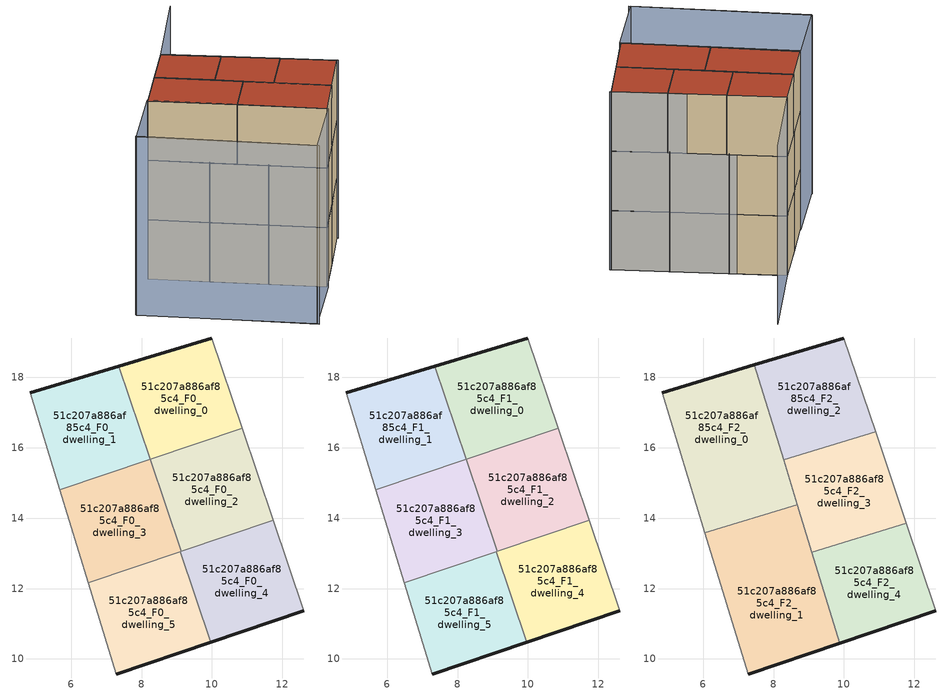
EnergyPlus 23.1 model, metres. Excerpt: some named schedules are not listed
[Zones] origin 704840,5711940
51c207a886af85c4_F0_dwelling_0
 floor ground (EU_floor_Construction): 10.86,16.55 10,19.12 7.36,18.32 8.25,15.67 z0
 wall outside (EU_wall_Construction): 7.36,18.32 10,19.12 z0:3
 wall adiabatic (EU_wall_Construction): 10,19.12 10.86,16.55 z0:3
 wall to 51c207a886af85c4_F0_dwelling_1 (EU_wall_Construction): 8.25,15.67 7.36,18.32 z0:3
 wall to 51c207a886af85c4_F0_dwelling_2 (EU_wall_Construction): 10.86,16.55 8.25,15.67 z0:3
51c207a886af85c4_F0_dwelling_1
 floor ground (EU_floor_Construction): 8.25,15.67 7.36,18.32 4.84,17.56 5.68,14.8 z0
 wall outside (EU_wall_Construction): 4.84,17.56 7.36,18.32 z0:3
 wall adiabatic (EU_wall_Construction): 5.68,14.8 4.84,17.56 z0:3
 wall to 51c207a886af85c4_F0_dwelling_3 (EU_wall_Construction): 8.25,15.67 5.68,14.8 z0:3
51c207a886af85c4_F0_dwelling_2
 floor ground (EU_floor_Construction): 11.74,13.94 10.86,16.55 8.25,15.67 9.13,13.06 z0
 wall adiabatic (EU_wall_Construction): 10.86,16.55 11.74,13.94 z0:3
 wall to 51c207a886af85c4_F0_dwelling_3 (EU_wall_Construction): 9.13,13.06 8.25,15.67 z0:3
 wall to 51c207a886af85c4_F0_dwelling_4 (EU_wall_Construction): 11.74,13.94 9.13,13.06 z0:3
51c207a886af85c4_F0_dwelling_3
 floor ground (EU_floor_Construction): 9.13,13.06 8.25,15.67 5.68,14.8 6.48,12.17 z0
 wall adiabatic (EU_wall_Construction): 6.48,12.17 5.68,14.8 z0:3
 wall to 51c207a886af85c4_F0_dwelling_5 (EU_wall_Construction): 9.1,13.05 6.48,12.17 z0:3
 wall to 51c207a886af85c4_F0_dwelling_4 (EU_wall_Construction): 9.13,13.06 9.1,13.05 z0:3
51c207a886af85c4_F0_dwelling_4
 floor ground (EU_floor_Construction): 12.61,11.37 11.74,13.94 9.09,13.05 9.96,10.48 z0
 wall outside (EU_wall_Construction): 12.61,11.37 9.96,10.48 z0:3
 wall to 51c207a886af85c4_F0_dwelling_5 (EU_wall_Construction): 9.96,10.48 9.09,13.05 z0:3
 wall adiabatic (EU_wall_Construction): 11.74,13.94 12.61,11.37 z0:3
51c207a886af85c4_F0_dwelling_5
 floor ground (EU_floor_Construction): 9.96,10.48 9.09,13.05 6.48,12.17 7.28,9.57 z0
 wall outside (EU_wall_Construction): 9.96,10.48 7.28,9.57 z0:3
 wall adiabatic (EU_wall_Construction): 7.28,9.57 6.48,12.17 z0:3
51c207a886af85c4_F1_dwelling_0
 floor to 51c207a886af85c4_F0_dwelling_0 (EU_floor_Construction): 10.86,16.55 10,19.12 7.36,18.32 8.25,15.67 z3
 wall outside (EU_wall_Construction): 7.36,18.32 10,19.12 z3:6
 wall adiabatic (EU_wall_Construction): 10,19.12 10.86,16.55 z3:6
 wall to 51c207a886af85c4_F1_dwelling_1 (EU_wall_Construction): 8.25,15.67 7.36,18.32 z3:6
 wall to 51c207a886af85c4_F1_dwelling_2 (EU_wall_Construction): 10.86,16.55 8.25,15.67 z3:6
 ceiling adiabatic (EU_roof_Construction): 10,19.12 10.86,16.55 8.28,15.68 7.46,18.35 z6
51c207a886af85c4_F1_dwelling_1
 floor to 51c207a886af85c4_F0_dwelling_1 (EU_floor_Construction): 8.25,15.67 7.36,18.32 4.84,17.56 5.68,14.8 z3
 wall outside (EU_wall_Construction): 4.84,17.56 7.36,18.32 z3:6
 wall adiabatic (EU_wall_Construction): 5.68,14.8 4.84,17.56 z3:6
 wall to 51c207a886af85c4_F1_dwelling_3 (EU_wall_Construction): 8.25,15.67 5.68,14.8 z3:6
51c207a886af85c4_F1_dwelling_2
 floor to 51c207a886af85c4_F0_dwelling_2 (EU_floor_Construction): 11.74,13.94 10.86,16.55 8.25,15.67 9.13,13.06 z3
 wall adiabatic (EU_wall_Construction): 10.86,16.55 11.74,13.94 z3:6
 wall to 51c207a886af85c4_F1_dwelling_3 (EU_wall_Construction): 9.13,13.06 8.25,15.67 z3:6
 wall to 51c207a886af85c4_F1_dwelling_4 (EU_wall_Construction): 11.74,13.94 9.13,13.06 z3:6
 ceiling adiabatic (EU_roof_Construction): 10.86,16.55 10.9,16.45 8.28,15.65 8.28,15.68 z6
51c207a886af85c4_F1_dwelling_3
 floor to 51c207a886af85c4_F0_dwelling_3 (EU_floor_Construction): 9.13,13.06 8.25,15.67 5.68,14.8 6.48,12.17 z3
 wall adiabatic (EU_wall_Construction): 6.48,12.17 5.68,14.8 z3:6
 wall to 51c207a886af85c4_F1_dwelling_5 (EU_wall_Construction): 9.1,13.05 6.48,12.17 z3:6
 wall to 51c207a886af85c4_F1_dwelling_4 (EU_wall_Construction): 9.13,13.06 9.1,13.05 z3:6
51c207a886af85c4_F1_dwelling_4
 floor to 51c207a886af85c4_F0_dwelling_4 (EU_floor_Construction): 12.61,11.37 11.74,13.94 9.09,13.05 9.96,10.48 z3
 wall outside (EU_wall_Construction): 12.61,11.37 9.96,10.48 z3:6
 wall to 51c207a886af85c4_F1_dwelling_5 (EU_wall_Construction): 9.96,10.48 9.09,13.05 z3:6
 wall adiabatic (EU_wall_Construction): 11.74,13.94 12.61,11.37 z3:6
51c207a886af85c4_F1_dwelling_5
 floor to 51c207a886af85c4_F0_dwelling_5 (EU_floor_Construction): 9.96,10.48 9.09,13.05 6.48,12.17 7.28,9.57 z3
 wall outside (EU_wall_Construction): 9.96,10.48 7.28,9.57 z3:6
 wall adiabatic (EU_wall_Construction): 7.28,9.57 6.48,12.17 z3:6
 ceiling adiabatic (EU_roof_Construction): 9.1,13.04 9.08,13.03 9.87,10.45 7.28,9.57 6.48,12.17 9.09,13.05 z6
51c207a886af85c4_F2_dwelling_0
 floor to 51c207a886af85c4_F1_dwelling_1 (EU_floor_Construction): 8.25,15.67 7.36,18.32 4.84,17.56 5.68,14.81 z6
 floor to 51c207a886af85c4_F1_dwelling_0 (EU_floor_Construction): 8.28,15.68 7.46,18.35 7.36,18.32 8.25,15.67 z6
 floor to 51c207a886af85c4_F1_dwelling_3 (EU_floor_Construction): 8.67,14.38 8.53,14.85 8.25,15.67 5.68,14.81 6.05,13.58 z6
 floor to 51c207a886af85c4_F1_dwelling_2 (EU_floor_Construction): 8.52,14.87 8.28,15.68 8.25,15.67 z6
 wall outside (EU_wall_Construction): 4.84,17.56 7.46,18.35 z6:9
 wall to 51c207a886af85c4_F2_dwelling_1 (EU_wall_Construction): 8.67,14.38 6.05,13.58 z6:9
 wall adiabatic (EU_wall_Construction): 6.05,13.58 4.84,17.56 z6:9
 wall to 51c207a886af85c4_F2_dwelling_2 (EU_wall_Construction): 7.46,18.35 8.28,15.65 z6:9
 wall to 51c207a886af85c4_F2_dwelling_3 (EU_wall_Construction): 8.28,15.65 8.67,14.38 z6:9
 roof outside (EU_roof_Construction): 7.46,18.35 8.67,14.38 6.05,13.58 4.84,17.56 z9
51c207a886af85c4_F2_dwelling_1
 floor to 51c207a886af85c4_F1_dwelling_3 (EU_floor_Construction): 9.08,13.05 8.67,14.38 6.05,13.58 6.48,12.17 z6
 floor adiabatic (EU_floor_Construction): 9.88,10.45 9.08,13.05 6.48,12.17 6.05,13.58 7.28,9.57 z6
 wall outside (EU_wall_Construction): 9.88,10.45 7.28,9.57 z6:9
 wall adiabatic (EU_wall_Construction): 7.28,9.57 6.05,13.58 z6:9
 wall to 51c207a886af85c4_F2_dwelling_4 (EU_wall_Construction): 9.08,13.03 9.88,10.45 z6:9
 wall to 51c207a886af85c4_F2_dwelling_3 (EU_wall_Construction): 8.67,14.38 9.08,13.03 z6:9
 roof outside (EU_roof_Construction): 8.67,14.38 9.88,10.45 7.28,9.57 6.05,13.58 z9
51c207a886af85c4_F2_dwelling_2
 floor adiabatic (EU_floor_Construction): 10.9,16.45 10,19.12 7.46,18.35 8.28,15.65 z6
 wall outside (EU_wall_Construction): 7.46,18.35 10,19.12 z6:9
 wall adiabatic (EU_wall_Construction): 10,19.12 10.9,16.45 z6:9
 wall to 51c207a886af85c4_F2_dwelling_3 (EU_wall_Construction): 10.9,16.45 8.28,15.65 z6:9
 roof outside (EU_roof_Construction): 10,19.12 10.9,16.45 8.28,15.65 7.46,18.35 z9
51c207a886af85c4_F2_dwelling_3
 floor to 51c207a886af85c4_F1_dwelling_2 (EU_floor_Construction): 11.74,13.94 10.9,16.45 8.28,15.65 8.52,14.87 9.13,13.06 z6
 floor to 51c207a886af85c4_F1_dwelling_4 (EU_floor_Construction): 11.77,13.86 11.74,13.94 9.09,13.05 9.1,13.04 z6
 floor to 51c207a886af85c4_F1_dwelling_3 (EU_floor_Construction): 9.13,13.06 8.53,14.85 9.08,13.05 9.1,13.05 z6
 wall to 51c207a886af85c4_F2_dwelling_4 (EU_wall_Construction): 11.77,13.86 9.08,13.03 z6:9
 wall adiabatic (EU_wall_Construction): 10.9,16.45 11.77,13.86 z6:9
 roof outside (EU_roof_Construction): 10.9,16.45 11.77,13.86 9.08,13.03 8.28,15.65 z9
51c207a886af85c4_F2_dwelling_4
 floor to 51c207a886af85c4_F1_dwelling_4 (EU_floor_Construction): 12.61,11.37 11.77,13.86 9.1,13.04 9.96,10.48 z6
 floor to 51c207a886af85c4_F1_dwelling_5 (EU_floor_Construction): 9.96,10.48 9.1,13.04 9.08,13.03 9.87,10.45 z6
 wall outside (EU_wall_Construction): 12.61,11.37 9.88,10.45 z6:9
 wall adiabatic (EU_wall_Construction): 11.77,13.86 12.61,11.37 z6:9
 roof outside (EU_roof_Construction): 11.77,13.86 12.61,11.37 9.88,10.45 9.08,13.03 z9
shading: 0.9,16.47 3.24,8.25 / 12.63,11.3 10,19.12 / 10,19.12 15.29,20.9 / 3.22,8.33 0.84,16.42 / 0.84,16.42 4.92,17.62 / 4.92,17.62 7.29,9.53 / 7.29,9.53 3.22,8.33 z0:9
[Building]
EU S2 Campaign: North Axis=0; Terrain=City; Solar Distribution=FullExterior
[Site:Location]
London: Latitude=51.5; Longitude=-0.5; Time Zone=0; Elevation=25
[SizingPeriod:WeatherFileDays]
AnnualSizingPeriod: Begin Month=1; Begin Day of Month=1; End Month=12; End Day of Month=31; Day of Week for Start Day=Monday; Use Weather File Daylight Saving Period=No; Use Weather File Rain and Snow Indicators=No
[MATERIAL]
EU_InternalMass_Material: Roughness=MediumRough; Thickness=0.1; Conductivity=1; Density=1800; Specific Heat=900; Thermal Absorptance=0.9; Solar Absorptance=0.7; Visible Absorptance=0.7
[MATERIAL:NOMASS] Roughness=MediumRough; Thermal Absorptance=0.9; Solar Absorptance=0.7; Visible Absorptance=0.7
Name | Thermal Resistance
EU_wall_NoMass | 1.04674
EU_roof_NoMass | 4.32442
EU_floor_NoMass | 2.04616
[CONSTRUCTION]
EU_wall_Construction: EU_wall_NoMass
EU_roof_Construction: EU_roof_NoMass
EU_floor_Construction: EU_floor_NoMass
EU_InternalMass_Construction: EU_InternalMass_Material
[ZONE] Type=1; Multiplier=1; Ceiling Height=autocalculate; Floor Area=autocalculate; Part of Total Floor Area=Yes
Name | Volume
51c207a886af85c4_F0_dwelling_0; 51c207a886af85c4_F1_dwelling_0; 51c207a886af85c4_F0_dwelling_5; 51c207a886af85c4_F1_dwelling_5 | 22.752
51c207a886af85c4_F2_dwelling_0 | 34.1382
51c207a886af85c4_F0_dwelling_1; 51c207a886af85c4_F1_dwelling_1 | 22.7505
51c207a886af85c4_F2_dwelling_1 | 34.1353
51c207a886af85c4_F0_dwelling_2; 51c207a886af85c4_F1_dwelling_2 | 22.7542
51c207a886af85c4_F2_dwelling_2 | 22.7476
51c207a886af85c4_F0_dwelling_3; 51c207a886af85c4_F1_dwelling_3; 51c207a886af85c4_F0_dwelling_4; 51c207a886af85c4_F1_dwelling_4 | 22.7534
51c207a886af85c4_F2_dwelling_3 | 22.7622
51c207a886af85c4_F2_dwelling_4 | 22.7512
[INTERNALMASS] Construction=EU_InternalMass_Construction
Name | Zone or ZoneList | Surface Area
51c207a886af85c4_F0_dwelling_0_EU_InternalMass | 51c207a886af85c4_F0_dwelling_0 | 7.58368
51c207a886af85c4_F0_dwelling_1_EU_InternalMass | 51c207a886af85c4_F0_dwelling_1 | 7.58349
51c207a886af85c4_F0_dwelling_2_EU_InternalMass | 51c207a886af85c4_F0_dwelling_2 | 7.58406
51c207a886af85c4_F0_dwelling_3_EU_InternalMass | 51c207a886af85c4_F0_dwelling_3 | 7.58513
51c207a886af85c4_F0_dwelling_4_EU_InternalMass | 51c207a886af85c4_F0_dwelling_4 | 7.5844
51c207a886af85c4_F0_dwelling_5_EU_InternalMass | 51c207a886af85c4_F0_dwelling_5 | 7.58405
51c207a886af85c4_F1_dwelling_0_EU_InternalMass | 51c207a886af85c4_F1_dwelling_0 | 7.58368
51c207a886af85c4_F1_dwelling_1_EU_InternalMass | 51c207a886af85c4_F1_dwelling_1 | 7.58349
51c207a886af85c4_F1_dwelling_2_EU_InternalMass | 51c207a886af85c4_F1_dwelling_2 | 7.58406
51c207a886af85c4_F1_dwelling_3_EU_InternalMass | 51c207a886af85c4_F1_dwelling_3 | 7.58513
51c207a886af85c4_F1_dwelling_4_EU_InternalMass | 51c207a886af85c4_F1_dwelling_4 | 7.5844
51c207a886af85c4_F1_dwelling_5_EU_InternalMass | 51c207a886af85c4_F1_dwelling_5 | 7.58405
51c207a886af85c4_F2_dwelling_0_EU_InternalMass | 51c207a886af85c4_F2_dwelling_0 | 11.3793
51c207a886af85c4_F2_dwelling_1_EU_InternalMass | 51c207a886af85c4_F2_dwelling_1 | 11.3787
51c207a886af85c4_F2_dwelling_2_EU_InternalMass | 51c207a886af85c4_F2_dwelling_2 | 7.58292
51c207a886af85c4_F2_dwelling_3_EU_InternalMass | 51c207a886af85c4_F2_dwelling_3 | 7.58732
51c207a886af85c4_F2_dwelling_4_EU_InternalMass | 51c207a886af85c4_F2_dwelling_4 | 7.5839
[OTHEREQUIPMENT] Fuel Type=Electricity; Design Level Calculation Method=Watts/Area; Power per Zone Floor Area=1; Fraction Latent=0; Fraction Radiant=0; Fraction Lost=0; Carbon Dioxide Generation Rate=0; EndUse Subcategory=EU_Step8_InternalGains
Name | Zone or ZoneList or Space or SpaceList | Schedule
EU_Step8_InternalGain_51c207a886af85c4_F0_dwelling_0_f000 | 51c207a886af85c4_F0_dwelling_0 | EU_Step8_GainSchedule_51c207a886af85c4_F0_dwelling_0_f000
EU_Step8_InternalGain_51c207a886af85c4_F0_dwelling_1_f000 | 51c207a886af85c4_F0_dwelling_1 | EU_Step8_GainSchedule_51c207a886af85c4_F0_dwelling_1_f000
EU_Step8_InternalGain_51c207a886af85c4_F0_dwelling_2_f000 | 51c207a886af85c4_F0_dwelling_2 | EU_Step8_GainSchedule_51c207a886af85c4_F0_dwelling_2_f000
EU_Step8_InternalGain_51c207a886af85c4_F0_dwelling_3_f000 | 51c207a886af85c4_F0_dwelling_3 | EU_Step8_GainSchedule_51c207a886af85c4_F0_dwelling_3_f000
EU_Step8_InternalGain_51c207a886af85c4_F0_dwelling_4_f000 | 51c207a886af85c4_F0_dwelling_4 | EU_Step8_GainSchedule_51c207a886af85c4_F0_dwelling_4_f000
EU_Step8_InternalGain_51c207a886af85c4_F0_dwelling_5_f000 | 51c207a886af85c4_F0_dwelling_5 | EU_Step8_GainSchedule_51c207a886af85c4_F0_dwelling_5_f000
EU_Step8_InternalGain_51c207a886af85c4_F1_dwelling_0_f000 | 51c207a886af85c4_F1_dwelling_0 | EU_Step8_GainSchedule_51c207a886af85c4_F1_dwelling_0_f000
EU_Step8_InternalGain_51c207a886af85c4_F1_dwelling_1_f000 | 51c207a886af85c4_F1_dwelling_1 | EU_Step8_GainSchedule_51c207a886af85c4_F1_dwelling_1_f000
EU_Step8_InternalGain_51c207a886af85c4_F1_dwelling_2_f000 | 51c207a886af85c4_F1_dwelling_2 | EU_Step8_GainSchedule_51c207a886af85c4_F1_dwelling_2_f000
EU_Step8_InternalGain_51c207a886af85c4_F1_dwelling_3_f000 | 51c207a886af85c4_F1_dwelling_3 | EU_Step8_GainSchedule_51c207a886af85c4_F1_dwelling_3_f000
EU_Step8_InternalGain_51c207a886af85c4_F1_dwelling_4_f000 | 51c207a886af85c4_F1_dwelling_4 | EU_Step8_GainSchedule_51c207a886af85c4_F1_dwelling_4_f000
EU_Step8_InternalGain_51c207a886af85c4_F1_dwelling_5_f000 | 51c207a886af85c4_F1_dwelling_5 | EU_Step8_GainSchedule_51c207a886af85c4_F1_dwelling_5_f000
EU_Step8_InternalGain_51c207a886af85c4_F2_dwelling_0_f000 | 51c207a886af85c4_F2_dwelling_0 | EU_Step8_GainSchedule_51c207a886af85c4_F2_dwelling_0_f000
EU_Step8_InternalGain_51c207a886af85c4_F2_dwelling_1_f000 | 51c207a886af85c4_F2_dwelling_1 | EU_Step8_GainSchedule_51c207a886af85c4_F2_dwelling_1_f000
EU_Step8_InternalGain_51c207a886af85c4_F2_dwelling_2_f000 | 51c207a886af85c4_F2_dwelling_2 | EU_Step8_GainSchedule_51c207a886af85c4_F2_dwelling_2_f000
EU_Step8_InternalGain_51c207a886af85c4_F2_dwelling_3_f000 | 51c207a886af85c4_F2_dwelling_3 | EU_Step8_GainSchedule_51c207a886af85c4_F2_dwelling_3_f000
EU_Step8_InternalGain_51c207a886af85c4_F2_dwelling_4_f000 | 51c207a886af85c4_F2_dwelling_4 | EU_Step8_GainSchedule_51c207a886af85c4_F2_dwelling_4_f000
[ZONEVENTILATION:DESIGNFLOWRATE] Schedule=EU_AlwaysOn; Design Flow Rate Calculation Method=AirChanges/Hour; Air Changes per Hour=0.488719; Ventilation Type=Natural; Fan Pressure Rise=0; Fan Total Efficiency=1; Constant Term Coefficient=1; Temperature Term Coefficient=0; Velocity Term Coefficient=0; Velocity Squared Term Coefficient=0; Minimum Indoor Temperature=-100; Maximum Indoor Temperature=100; Delta Temperature=-100; Minimum Outdoor Temperature=-100; Maximum Outdoor Temperature=100; Maximum Wind Speed=40
Name | Zone or ZoneList or Space or SpaceList
EU_ConstantAir_51c207a886af85c4_F0_dwelling_0 | 51c207a886af85c4_F0_dwelling_0
EU_ConstantAir_51c207a886af85c4_F0_dwelling_1 | 51c207a886af85c4_F0_dwelling_1
EU_ConstantAir_51c207a886af85c4_F0_dwelling_2 | 51c207a886af85c4_F0_dwelling_2
EU_ConstantAir_51c207a886af85c4_F0_dwelling_3 | 51c207a886af85c4_F0_dwelling_3
EU_ConstantAir_51c207a886af85c4_F0_dwelling_4 | 51c207a886af85c4_F0_dwelling_4
EU_ConstantAir_51c207a886af85c4_F0_dwelling_5 | 51c207a886af85c4_F0_dwelling_5
EU_ConstantAir_51c207a886af85c4_F1_dwelling_0 | 51c207a886af85c4_F1_dwelling_0
EU_ConstantAir_51c207a886af85c4_F1_dwelling_1 | 51c207a886af85c4_F1_dwelling_1
EU_ConstantAir_51c207a886af85c4_F1_dwelling_2 | 51c207a886af85c4_F1_dwelling_2
EU_ConstantAir_51c207a886af85c4_F1_dwelling_3 | 51c207a886af85c4_F1_dwelling_3
EU_ConstantAir_51c207a886af85c4_F1_dwelling_4 | 51c207a886af85c4_F1_dwelling_4
EU_ConstantAir_51c207a886af85c4_F1_dwelling_5 | 51c207a886af85c4_F1_dwelling_5
EU_ConstantAir_51c207a886af85c4_F2_dwelling_0 | 51c207a886af85c4_F2_dwelling_0
EU_ConstantAir_51c207a886af85c4_F2_dwelling_1 | 51c207a886af85c4_F2_dwelling_1
EU_ConstantAir_51c207a886af85c4_F2_dwelling_2 | 51c207a886af85c4_F2_dwelling_2
EU_ConstantAir_51c207a886af85c4_F2_dwelling_3 | 51c207a886af85c4_F2_dwelling_3
EU_ConstantAir_51c207a886af85c4_F2_dwelling_4 | 51c207a886af85c4_F2_dwelling_4
[HVACTEMPLATE:THERMOSTAT] Constant Heating Setpoint=20; Constant Cooling Setpoint=50
EU_HeatOnly_51c207a886af85c4_F0_dwelling_0; EU_HeatOnly_51c207a886af85c4_F0_dwelling_1; EU_HeatOnly_51c207a886af85c4_F0_dwelling_2; EU_HeatOnly_51c207a886af85c4_F0_dwelling_3; EU_HeatOnly_51c207a886af85c4_F0_dwelling_4; EU_HeatOnly_51c207a886af85c4_F0_dwelling_5; EU_HeatOnly_51c207a886af85c4_F1_dwelling_0; EU_HeatOnly_51c207a886af85c4_F1_dwelling_1; EU_HeatOnly_51c207a886af85c4_F1_dwelling_2; EU_HeatOnly_51c207a886af85c4_F1_dwelling_3; EU_HeatOnly_51c207a886af85c4_F1_dwelling_4; EU_HeatOnly_51c207a886af85c4_F1_dwelling_5; EU_HeatOnly_51c207a886af85c4_F2_dwelling_0; EU_HeatOnly_51c207a886af85c4_F2_dwelling_1; EU_HeatOnly_51c207a886af85c4_F2_dwelling_2; EU_HeatOnly_51c207a886af85c4_F2_dwelling_3; EU_HeatOnly_51c207a886af85c4_F2_dwelling_4
[HVACTEMPLATE:ZONE:IDEALLOADSAIRSYSTEM] System Availability Schedule=EU_AlwaysOn; Maximum Heating Supply Air Temperature=50; Minimum Cooling Supply Air Temperature=13; Maximum Heating Supply Air Humidity Ratio=0.0156; Minimum Cooling Supply Air Humidity Ratio=0.0077; Heating Limit=NoLimit; Cooling Limit=NoLimit; Heating Availability Schedule=EU_AlwaysOn; Cooling Availability Schedule=EU_CoolingOff; Dehumidification Control Type=ConstantSensibleHeatRatio; Cooling Sensible Heat Ratio=0.7; Dehumidification Setpoint=60; Humidification Control Type=None; Humidification Setpoint=30; Outdoor Air Method=None; Outdoor Air Flow Rate per Person=0.00944; Outdoor Air Flow Rate per Zone Floor Area=0; Outdoor Air Flow Rate per Zone=0; Demand Controlled Ventilation Type=None; Outdoor Air Economizer Type=NoEconomizer; Heat Recovery Type=None; Sensible Heat Recovery Effectiveness=0.7; Latent Heat Recovery Effectiveness=0.65
Name | Template Thermostat
51c207a886af85c4_F0_dwelling_0 | EU_HeatOnly_51c207a886af85c4_F0_dwelling_0
51c207a886af85c4_F0_dwelling_1 | EU_HeatOnly_51c207a886af85c4_F0_dwelling_1
51c207a886af85c4_F0_dwelling_2 | EU_HeatOnly_51c207a886af85c4_F0_dwelling_2
51c207a886af85c4_F0_dwelling_3 | EU_HeatOnly_51c207a886af85c4_F0_dwelling_3
51c207a886af85c4_F0_dwelling_4 | EU_HeatOnly_51c207a886af85c4_F0_dwelling_4
51c207a886af85c4_F0_dwelling_5 | EU_HeatOnly_51c207a886af85c4_F0_dwelling_5
51c207a886af85c4_F1_dwelling_0 | EU_HeatOnly_51c207a886af85c4_F1_dwelling_0
51c207a886af85c4_F1_dwelling_1 | EU_HeatOnly_51c207a886af85c4_F1_dwelling_1
51c207a886af85c4_F1_dwelling_2 | EU_HeatOnly_51c207a886af85c4_F1_dwelling_2
51c207a886af85c4_F1_dwelling_3 | EU_HeatOnly_51c207a886af85c4_F1_dwelling_3
51c207a886af85c4_F1_dwelling_4 | EU_HeatOnly_51c207a886af85c4_F1_dwelling_4
51c207a886af85c4_F1_dwelling_5 | EU_HeatOnly_51c207a886af85c4_F1_dwelling_5
51c207a886af85c4_F2_dwelling_0 | EU_HeatOnly_51c207a886af85c4_F2_dwelling_0
51c207a886af85c4_F2_dwelling_1 | EU_HeatOnly_51c207a886af85c4_F2_dwelling_1
